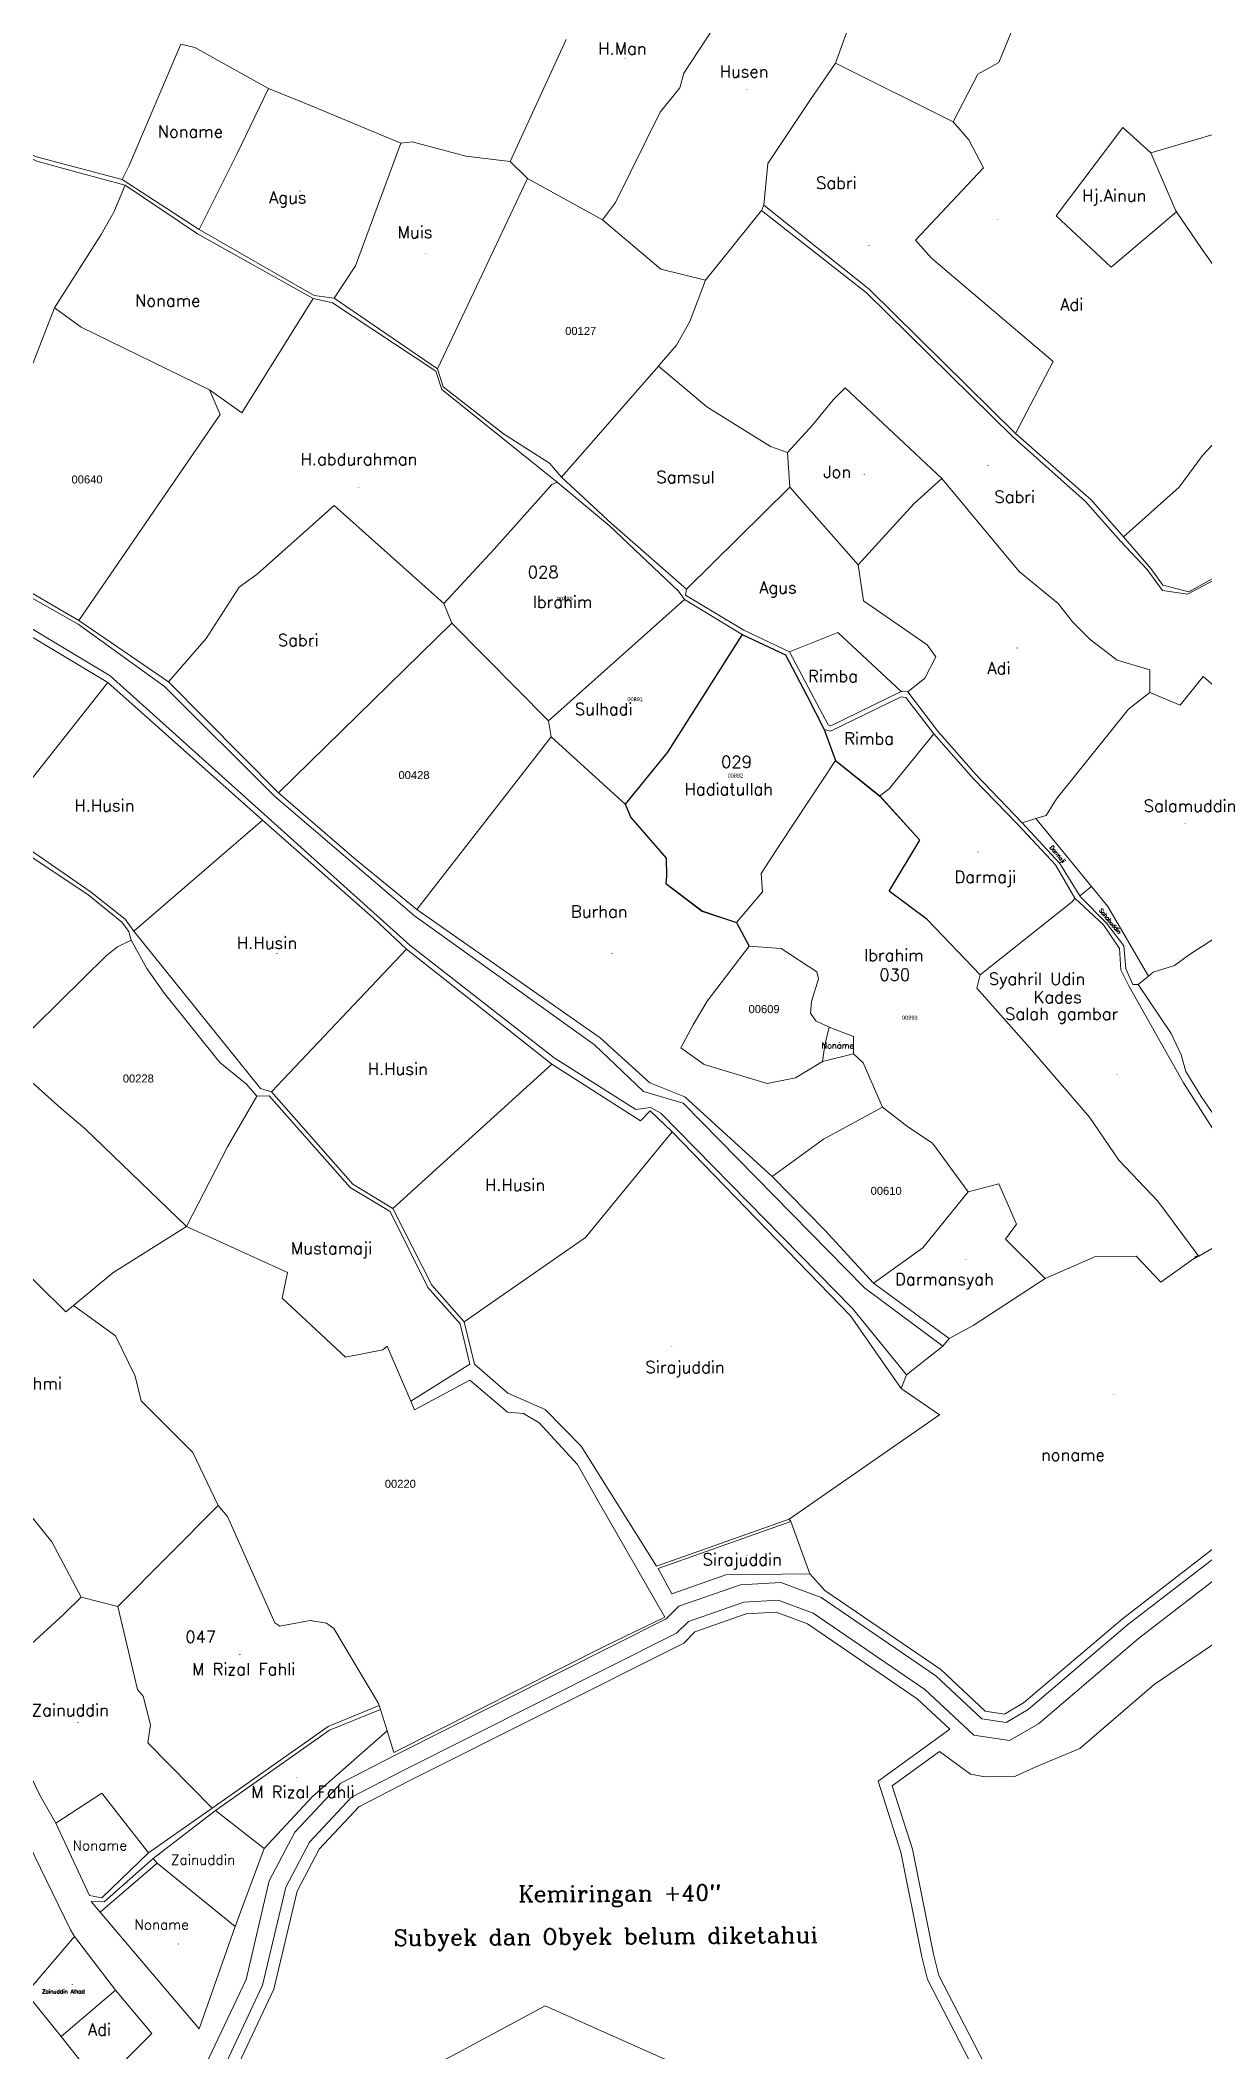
# Model space of a CAD drawing. Header units: metres. Extents: x 338938 to 356758, y 527808 to 538923.
# Drawn here: x 356182 to 356473, y 534268 to 534771 of the extents above; entities that cross this region are included whole.
import ezdxf
from ezdxf.enums import TextEntityAlignment as Align

# ---------------------------------------------------------------- set-up
doc = ezdxf.new("R2010")
doc.units = ezdxf.units.M
doc.header["$MEASUREMENT"] = 0
for name, color, linetype in [('020100', 7, 'Continuous'), ('040100', 20, 'Continuous'), ('080201', 7, 'Continuous'), ('Bidang sudah ada Hak', 200, 'Continuous'), ('Kemiringan +40', 250, 'Continuous'), ('tn_lai', 7, 'Continuous')]:
    doc.layers.add(name, color=color, linetype=linetype)
doc.styles.add('romanc', font='romanc.shx')
doc.styles.add('ROMANS', font='arial.ttf')
doc.styles.get("Standard").update_dxf_attribs({"font": 'arial.ttf'})

# ---------------------------------------------------------------- blocks, each defined once
blk = doc.blocks.new('A$C51091def')
at = {"layer": '020100', "linetype": 'Continuous'}
for points, elevation in [([(29.24, 85.1), (10.57, 55.71), (0, 42.69)], 56.4), ([(29.24, 85.1), (40.11, 79.97), (45.46, 69.87), (49.79, 61.3)], 56.34), ([(49.79, 61.3), (52.61, 53.62), (63.72, 44.71)], 57.07), ([(0, 42.69), (1.43, 39.32), (10.28, 29.19), (10.39, 24.7), (10.19, 22.83), (19.27, 15.96), (27.88, 13.07), (31.03, 7.17)], 56.27)]:
    blk.add_lwpolyline(points, dxfattribs=dict(at, elevation=elevation))
at = {"layer": '020100'}
blk.add_lwpolyline([(88.81, 0), (75.57, 13.81), (66.06, 20.89), (73.68, 33.64), (63.72, 44.71)], dxfattribs=at)

msp = doc.modelspace()

# ---------------------------------------------------------------- linework, layer by layer
at = {"layer": '020100', "linetype": 'Continuous', "lineweight": 9}
for points, elevation in [([(356322.52, 534726.11), (356325.71, 534730.44), (356336.87, 534753.04), (356341.81, 534759.11), (356342.85, 534762.77), (356361.13, 534790.74), (356362.14, 534796.06)], 56.18), ([(356380.77, 534765.26), (356384.94, 534776.76), (356399.91, 534791.65), (356401.71, 534794.05)], 57.09), ([(356410.17, 534750.56), (356416.36, 534762.5), (356421.57, 534765.43), (356427.59, 534780.05), (356422.68, 534782.09), (356401.71, 534794.05)], 56.8), ([(356380.77, 534765.26), (356374.33, 534755.95), (356363.87, 534740.19), (356362.82, 534729.75)], 56.19), ([(356410.17, 534750.56), (356380.77, 534765.26)], 56.82), ([(356221.67, 534723.64), (356231.06, 534742.49), (356238.96, 534758.93)], 55.51), ([(356410.17, 534750.56), (356414.11, 534746.1), (356417.72, 534739.12), (356400.78, 534720.99), (356404.76, 534716.48), (356435.16, 534690.7), (356425.75, 534672.66)], 56.69), ([(356459.59, 534742.84), (356452.56, 534749.15), (356435.92, 534727.09), (356449.7, 534714.22), (356466.05, 534728.1)], 57.24), ([(356272.09, 534745.22), (356260.71, 534714.57), (356255.4, 534706.54)], 55.52), ([(356299.43, 534740.68), (356303.74, 534736.4)], 55.52), ([(356202.42, 534736.13), (356221.67, 534723.64)], 55.52), ([(356203.16, 534734.76), (356221.26, 534722.59), (356250.15, 534706.41)], 55.41), ([(356425.75, 534672.66), (356389.13, 534708.78), (356362.82, 534729.75)], 56.58), ([(356348.23, 534710.99), (356362.27, 534728.45)], 55.72), ([(356501.66, 534600.76), (356518.78, 534637.36), (356508.61, 534642.84), (356505.35, 534643.32), (356499.69, 534648.94), (356468.77, 534632.47), (356462.52, 534633.44), (356458.7, 534638.69), (356451.98, 534645.77), (356443.25, 534655.69), (356424.97, 534671.93), (356388.47, 534707.87), (356362.27, 534728.45)], 56.36), ([(356221.67, 534723.64), (356250.39, 534707.19), (356255.4, 534706.54)], 55.51), ([(356250.15, 534706.41), (356232.29, 534677.85), (356224.23, 534683.55)], 55.21), ([(356250.15, 534706.41), (356254.95, 534705.37), (356280.79, 534688.22), (356282.33, 534683.68), (356311.19, 534660.52)], 55.66), ([(356255.4, 534706.54), (356281.24, 534688.8)], 55.64), ([(356452.73, 534646.82), (356466.72, 534659.28), (356472.5, 534667.15), (356491.23, 534687.22), (356503.74, 534697.19)], 57.77), ([(356368.78, 534667.91), (356364.5, 534669.42), (356348.59, 534679.38), (356336.5, 534689.54)], 56.31), ([(356368.78, 534667.91), (356374.97, 534674.78), (356380.15, 534681.13), (356383.14, 534684.07), (356407.37, 534661.46)], 56.34), ([(356452.73, 534646.82), (356444.64, 534656.12), (356425.75, 534672.66)], 56.99), ([(356368.78, 534667.91), (356369.34, 534659.3)], 56.4), ([(356282.86, 534630.18), (356295.43, 534643.76), (356309.81, 534659.89), (356311.19, 534660.52)], 55.67), ([(356311.19, 534660.52), (356324.28, 534649.63), (356341.49, 534633.24), (356342.99, 534631.17)], 56.03), ([(356343.47, 534633.72), (356324.76, 534650.17), (356312.28, 534661.73)], 56.32), ([(356343.47, 534633.72), (356369.34, 534659.3)], 56.01), ([(356369.34, 534659.3), (356386.38, 534639.82)], 56.43), ([(356407.37, 534661.46), (356400.32, 534655.12), (356386.38, 534639.82)], 56.66), ([(356407.37, 534661.46), (356426.66, 534638.21), (356436.4, 534630.2), (356440.11, 534625.51), (356444.44, 534621.17), (356451.2, 534616), (356459.33, 534613.56), (356459.37, 534607.91)], 56.81), ([(356213.95, 534610.61), (356223.43, 534621.45), (356231.63, 534634.23), (356236.11, 534637.48), (356255.37, 534654.7), (356282.86, 534630.18)], 55.6), ([(356528.31, 534649.57), (356519.41, 534638.17), (356509.01, 534643.93), (356505.65, 534644.2), (356500.01, 534650.32), (356469.09, 534633.13), (356462.57, 534634.73), (356459.56, 534638.95), (356452.73, 534646.82)], 58.26), ([(356386.38, 534639.82), (356387.77, 534630.82), (356403.68, 534619.83), (356405.8, 534616.85), (356403.12, 534611.51), (356398.86, 534608.11)], 56.62), ([(356343.47, 534633.72), (356343.28, 534632.28), (356357.85, 534623.48), (356369.26, 534618.09)], 56.24), ([(356198.82, 534610.44), (356164.51, 534630.96)], 54.61), ([(356284.84, 534625.23), (356282.86, 534630.18)], 56.04), ([(356342.99, 534631.17), (356308.98, 534600.81)], 56.08), ([(356357.39, 534622.44), (356342.99, 534631.17)], 56.34), ([(356213.95, 534610.61), (356191.56, 534625.94)], 56.13), ([(356357.39, 534622.44), (356338.72, 534593.05), (356328.14, 534580.04)], 56.4), ([(356357.39, 534622.44), (356368.25, 534617.32), (356373.6, 534607.22), (356377.93, 534598.65)], 56.34), ([(356369.26, 534618.09), (356381.37, 534622.92), (356397.2, 534608.19)], 56.55), ([(356369.26, 534618.09), (356374.67, 534607.88), (356378.91, 534599.84), (356379.57, 534599.61), (356397.2, 534608.19)], 56.73), ([(356170.46, 534574.66), (356198.82, 534610.44)], 54.54), ([(356198.82, 534610.44), (356237.46, 534576.04)], 54.61), ([(356213.95, 534610.61), (356241.47, 534582.87)], 56.13), ([(356459.37, 534607.91), (356466.9, 534604.73), (356472.65, 534611.93), (356487.17, 534599.38), (356501.66, 534600.76)], 58.22), ([(356405.32, 534597.61), (356398.33, 534606.69), (356397.13, 534606.87), (356379.51, 534598.27), (356377.93, 534598.65)], 57.04), ([(356398.86, 534608.11), (356406.29, 534598.35), (356415.88, 534587.39), (356427.41, 534575.33)], 57.09), ([(356459.37, 534607.91), (356454.05, 534603.79), (356435.98, 534581.37), (356433.43, 534577.21), (356430.87, 534576.41)], 58.32), ([(356204.65, 534545.98), (356204.08, 534548.2), (356202.3, 534550.48), (356193.82, 534557.45), (356169.58, 534573.55), (356164.38, 534574.19), (356147.53, 534591.27), (356137.43, 534601.69), (356132.89, 534600), (356104.98, 534585.91)], 54.36), ([(356377.93, 534598.65), (356380.75, 534590.96), (356391.86, 534582.06)], 57.07), ([(356309.63, 534596.88), (356328.14, 534580.04)], 56.04), ([(356405.32, 534597.61), (356394.2, 534583.88), (356391.86, 534582.06)], 57.28), ([(356328.14, 534580.04), (356329.57, 534576.67), (356338.42, 534566.54), (356338.53, 534562.05), (356338.33, 534560.17), (356347.42, 534553.31), (356356.03, 534550.42), (356359.17, 534544.52)], 56.27), ([(356205.34, 534548.26), (356203.16, 534551.28), (356194.36, 534558.22), (356170.46, 534574.66)], 54.7), ([(356237.46, 534576.04), (356205.34, 534548.26)], 54.94), ([(356273.51, 534543.74), (356265.27, 534551.52), (356237.46, 534576.04)], 55.39), ([(356430.87, 534576.41), (356427.41, 534575.33)], 57.89), ([(356427.41, 534575.33), (356436.83, 534565.19), (356441.82, 534557.09)], 58.15), ([(356430.87, 534576.41), (356444.76, 534559.43)], 55.9), ([(356444.76, 534559.43), (356441.82, 534557.09)], 58.57), ([(356459, 534536.99), (356448.83, 534554.44), (356444.76, 534559.43)], 56.41), ([(356364.93, 534486.93), (356343.07, 534506.87), (356334.33, 534510.32), (356321.9, 534521.57), (356276.08, 534553.66)], 58.44), ([(356441.82, 534557.09), (356441.9, 534556.96), (356448.49, 534550.24), (356452.86, 534544.63), (356453.31, 534538.85), (356455.11, 534534.91), (356456.47, 534534.9)], 58.33), ([(356239.72, 534508.08), (356237, 534508.9), (356205.34, 534548.26)], 55.02), ([(356239.72, 534508.08), (356273.51, 534543.74)], 54.92), ([(356273.51, 534543.74), (356309.79, 534515.02)], 55.39), ([(356379.2, 534524.27), (356385.26, 534521.93), (356385.23, 534517.57)], 57.49), ([(356309.79, 534515.02), (356270.1, 534478.97)], 56.27), ([(356339.91, 534498.11), (356334.45, 534503.38), (356331.97, 534500.85), (356309.79, 534515.02)], 57.27), ([(356377.54, 534515.71), (356385.23, 534517.57)], 57.27), ([(356385.23, 534517.57), (356387.66, 534515.35), (356392.51, 534504.27)], 57.95), ([(356239.72, 534508.08), (356260.07, 534485.06), (356270.1, 534478.97)], 54.92), ([(356236.09, 534507.02), (356239.14, 534507.08), (356259.39, 534484.16), (356269.38, 534478.2), (356278.79, 534459.17), (356286.92, 534450.09), (356289.28, 534440.05), (356274.58, 534430.79)], 54.97), ([(356339.91, 534498.11), (356318.26, 534471.71), (356287.94, 534450.63)], 58.35), ([(356413.91, 534483.12), (356421.63, 534485.12), (356425.99, 534474.98), (356423.23, 534471.26), (356433.2, 534461.43)], 59.38), ([(356287.94, 534450.63), (356279.84, 534459.74), (356270.1, 534478.97)], 55.35), ([(356433.2, 534461.43), (356445.76, 534466.9), (356455.89, 534467.05), (356462.14, 534460.49), (356469.72, 534465.97)], 60.62), ([(356469.72, 534465.97), (356471.43, 534467.2)], 60.77), ([(356469.72, 534465.97), (356471.56, 534467.03)], 60.87), ([(356390.25, 534460.24), (356409.15, 534446.45)], 58.44), ([(356409.15, 534446.45), (356415.15, 534449.65), (356433.2, 534461.43)], 60.12), ([(356287.94, 534450.63), (356290.47, 534440), (356298.82, 534432.79), (356308.14, 534428.68), (356317.12, 534419.5), (356335.97, 534389.52), (356369.17, 534401.3)], 55.82), ([(356192.11, 534381.8), (356184.77, 534395.64), (356177.59, 534404.64), (356173.34, 534407.31)], 54.86), ([(356226.43, 534404.69), (356201.33, 534379.44)], 54.64), ([(356374.34, 534387.63), (356353.34, 534387.4), (356339.82, 534382.59), (356336.45, 534388.92), (356369.56, 534400.73)], 60.59), ([(356374.34, 534387.63), (356369.56, 534400.73)], 61.49), ([(356192.11, 534381.8), (356187.71, 534377.42), (356172.82, 534363.8), (356168.71, 534359.16)], 54.96), ([(356192.11, 534381.8), (356201.33, 534379.44)], 55.07), ([(356201.33, 534379.44), (356206.19, 534358.69), (356207.63, 534356.99), (356209.5, 534349.89), (356208.84, 534345.34), (356224.86, 534329.05)], 55.27), ([(356168.71, 534359.16), (356181.88, 534332.14), (356185.81, 534325.26)], 55.5), ([(356266.67, 534354.67), (356253.86, 534349.44), (356224.86, 534329.05)], 57.22), ([(356225.74, 534328.41), (356254.21, 534348.53), (356266.98, 534353.67)], 56.94), ([(356237.91, 534318.93), (356249.94, 534331.92), (356268.62, 534348.33)], 58.85), ([(356190.45, 534296.96), (356189.44, 534298.6), (356173.03, 534332.37)], 57.08), ([(356208.95, 534317.86), (356197.27, 534332.81), (356185.81, 534325.26)], 56.38), ([(356208.95, 534317.86), (356224.86, 534329.05)], 56.75), ([(356210.14, 534316.48), (356225.74, 534328.41)], 56.64), ([(356237.91, 534318.93), (356225.74, 534328.41)], 60.8), ([(356208.95, 534317.86), (356197.33, 534306.61), (356194.26, 534307.2), (356185.81, 534325.26)], 56.51), ([(356230.62, 534299.49), (356237.91, 534318.93)], 61.84), ([(356210.14, 534316.48), (356197.86, 534305.59), (356194.62, 534305.69), (356196.88, 534303.07)], 56.5), ([(356211.13, 534315.25), (356196.88, 534303.07)], 57.25), ([(356210.14, 534316.48), (356211.13, 534315.25)], 56.64), ([(356230.62, 534299.49), (356211.13, 534315.25)], 61.84), ([(356230.62, 534299.49), (356221.62, 534273.87), (356196.88, 534303.07)], 56.22), ([(356190.45, 534296.96), (356178.41, 534282.77), (356187.12, 534271.95)], 57.29), ([(356190.45, 534296.96), (356200.76, 534283.55)], 57.26), ([(356200.76, 534283.55), (356187.12, 534271.95)], 58.38), ([(356200.76, 534283.55), (356209.77, 534272.67), (356196.82, 534259.68)], 58.38), ([(356196.82, 534259.68), (356187.12, 534271.95)], 59.48)]:
    msp.add_lwpolyline(points, dxfattribs=dict(at, elevation=elevation))
at = {"layer": '020100', "lineweight": 9}
for points, elevation in [([(356158.06, 534753.01), (356168.16, 534747.39), (356180.97, 534741.86), (356202.42, 534736.13)], 55.52), ([(356362.82, 534729.75), (356362.27, 534728.45)], 55.83), ([(356397.2, 534608.19), (356398.86, 534608.11)], 57.21), ([(356440.59, 534556.51), (356435.74, 534564.87), (356426.38, 534574.96), (356415.24, 534586.36), (356405.32, 534597.61)], 58.25), ([(356440.59, 534556.51), (356447.76, 534549.88), (356451.73, 534543.92), (356452.13, 534538.59), (356454.22, 534534.4), (356467.8, 534510.32), (356479.93, 534491.3), (356484.75, 534484.38)], 58.25), ([(356471.43, 534467.2), (356461.32, 534480.76), (356451.57, 534491), (356444.29, 534501.76), (356429.26, 534519.18), (356416.11, 534534.01), (356416.96, 534537.34)], 58.25), ([(356471.56, 534467.03), (356489.56, 534477.45), (356484.75, 534484.38)], 58.25), ([(356409.15, 534446.45), (356407.57, 534444.54), (356398.49, 534437.32), (356397.15, 534433.96)], 60.12), ([(356397.15, 534433.96), (356406.74, 534427.34), (356369.17, 534401.3)], 60.12), ([(356369.17, 534401.3), (356369.56, 534400.73)], 60.12), ([(356266.67, 534354.67), (356266.98, 534353.67)], 54.64)]:
    msp.add_lwpolyline(points, dxfattribs=dict(at, elevation=elevation))
for points in [[(356416.96, 534537.34), (356403.71, 534551.15), (356394.2, 534558.24), (356401.82, 534570.99), (356391.86, 534582.06)], [(356416.96, 534537.34), (356440.05, 534555.69), (356440.59, 534556.51)], [(356459, 534536.99), (356456.47, 534534.9)], [(356471.43, 534467.2), (356471.56, 534467.03)], [(356229, 534259.66), (356240.35, 534283.75), (356246.14, 534308.25), (356251.66, 534318.74), (356261.6, 534329.33), (356274, 534335.75), (356342.81, 534370.29), (356345.62, 534373.11), (356358.4, 534377.59), (356365.93, 534377.99), (356373.76, 534375.07), (356401.19, 534356.33), (356409.31, 534348.76), (356391.43, 534335.78), (356397.12, 534318.06), (356402.37, 534291.87), (356403.79, 534286.18), (356415.62, 534263.27)], [(356392.8, 534241.9), (356308.12, 534279.6), (356271.72, 534260.03)]]:
    msp.add_lwpolyline(points, dxfattribs=at)
at = {"layer": '020100', "linetype": 'Continuous', "lineweight": 9}
for points in [[(356522.49, 534510.61), (356531.56, 534509.29), (356532.29, 534502.01), (356511.73, 534458.42), (356500.3, 534430.76), (356489.22, 534409.23), (356480.52, 534397.99), (356452.54, 534376.4), (356427.78, 534355.33), (356423.03, 534352.56), (356418.21, 534353.28), (356407.06, 534363.67), (356378.11, 534383.45), (356374.34, 534387.63)], [(356397.15, 534433.96), (356384.51, 534452.11), (356339.91, 534498.11)]]:
    msp.add_lwpolyline(points, dxfattribs=at)
at = {"layer": '040100', "lineweight": 9}
for points in [[(355908.37, 534770.8), (355952.97, 534747.32), (355968.4, 534753.76), (355977.57, 534753.47), (356006.31, 534743.69), (356044.77, 534725.29), (356052.27, 534714.44), (356087.51, 534691.97), (356123.62, 534661.95), (356155.76, 534645.11), (356191.41, 534625.02), (356212.95, 534609.39), (356240.52, 534581.99), (356275.51, 534552.11), (356320.46, 534519.88), (356332.77, 534508.17), (356342.63, 534505.23), (356388, 534459.11), (356407.57, 534444.54)], [(355908.37, 534770.8), (355952.97, 534747.32), (355968.4, 534753.76), (355977.57, 534753.47), (356006.31, 534743.69), (356044.77, 534725.29), (356052.27, 534714.44), (356087.51, 534691.97), (356123.62, 534661.95), (356155.76, 534645.11), (356191.41, 534625.02), (356212.95, 534609.39), (356240.52, 534581.99), (356275.51, 534552.11), (356320.46, 534519.88), (356332.77, 534508.17), (356342.63, 534505.23), (356388, 534459.11), (356407.57, 534444.54)], [(355911.37, 534762.82), (355924.29, 534756.82), (355940.2, 534746.24), (355953.57, 534739.46), (355956.83, 534739.39), (355967.82, 534747.41), (356001.19, 534740.22), (356045.04, 534713.87), (356074.78, 534692.65), (356096.17, 534677.39), (356118.59, 534658.85), (356165.21, 534632.61), (356199.42, 534612.08), (356237.99, 534577.43), (356274.32, 534544.79), (356310.42, 534516.61), (356330.79, 534503.69), (356334.53, 534504.22), (356337.09, 534502.81), (356385, 534453.92), (356398.49, 534437.32)], [(355911.37, 534762.82), (355924.29, 534756.82), (355940.2, 534746.24), (355953.57, 534739.46), (355956.83, 534739.39), (355967.82, 534747.41), (356001.19, 534740.22), (356045.04, 534713.87), (356074.78, 534692.65), (356096.17, 534677.39), (356118.59, 534658.85), (356165.21, 534632.61), (356199.42, 534612.08), (356237.99, 534577.43), (356274.32, 534544.79), (356310.42, 534516.61), (356330.79, 534503.69), (356334.53, 534504.22), (356337.09, 534502.81), (356385, 534453.92), (356398.49, 534437.32)], [(356481.95, 534396.56), (356453.8, 534374.85), (356428.95, 534353.69), (356423.43, 534350.47), (356417.3, 534351.39), (356405.81, 534362.1), (356377.18, 534381.66), (356367.07, 534385.43), (356356.96, 534384.89), (356341.59, 534379.51), (356338.44, 534376.35), (356270.65, 534342.32), (356257.09, 534335.29), (356245.6, 534323.05), (356239.18, 534310.85), (356233.36, 534286.2), (356223.33, 534264.91)], [(356485.06, 534393.44), (356456.55, 534371.45), (356431.48, 534350.11), (356424.3, 534345.92), (356415.31, 534347.27), (356403.07, 534358.68), (356375.15, 534377.75), (356366.39, 534381.02), (356357.82, 534380.56), (356343.98, 534375.71), (356341.03, 534372.76), (356272.64, 534338.43), (356259.77, 534331.76), (356249.2, 534320.49), (356243.31, 534309.31), (356237.51, 534284.75), (356226.69, 534261.8)], [(356485.06, 534393.44), (356456.55, 534371.45), (356431.48, 534350.11), (356424.3, 534345.92), (356415.31, 534347.27), (356403.07, 534358.68), (356375.15, 534377.75), (356366.39, 534381.02), (356357.82, 534380.56), (356343.98, 534375.71), (356341.03, 534372.76), (356272.64, 534338.43), (356259.77, 534331.76), (356249.2, 534320.49), (356243.31, 534309.31), (356237.51, 534284.75), (356226.69, 534261.8)]]:
    msp.add_lwpolyline(points, dxfattribs=at)
at = {"layer": '040100', "lineweight": 9, "elevation": 56.04}
msp.add_lwpolyline([(356356.03, 534550.42), (356362.46, 534558.12), (356362.14, 534562.65), (356367.12, 534570.24), (356380.75, 534590.96)], dxfattribs=at)
at = {"layer": 'Bidang sudah ada Hak', "lineweight": 9}
for points, elevation in [([(356238.96, 534758.93), (356220.6, 534769.16), (356217.05, 534769.99), (356204.16, 534739.65), (356202.42, 534736.13)], 55.52), ([(356158.23, 534751.48), (356181.08, 534740.76), (356192.01, 534737.75), (356203.11, 534734.79), (356203.16, 534734.76)], 54), ([(356185.48, 534704.13), (356197.14, 534722.4), (356200.33, 534728.02), (356203.16, 534734.76)], 56.65), ([(356322.52, 534726.11), (356303.74, 534736.4)], 55.72), ([(356499.35, 534715.86), (356482.33, 534704.75), (356472.4, 534718.68), (356466.05, 534728.1)], 56.79), ([(356336.5, 534689.54), (356336.68, 534689.74), (356341.01, 534694.77), (356344.32, 534700.68), (356348.23, 534710.99)], 55.72), ([(356179.17, 534689.01), (356179.53, 534688.8), (356185.48, 534704.13)], 54), ([(356185.48, 534704.13), (356192.1, 534699.27), (356224.23, 534683.55)], 56.65), ([(356281.24, 534688.8), (356282.67, 534684.37), (356297.74, 534672.58), (356309.2, 534665.22), (356312.28, 534661.73)], 55.72), ([(356312.28, 534661.73), (356336.5, 534689.54)], 55.72), ([(356191.56, 534625.94), (356226.88, 534677.41), (356224.23, 534683.55)], 56.65), ([(356156.61, 534646.27), (356191.56, 534625.94)], 56.65), ([(356308.98, 534600.81), (356284.84, 534625.23)], 56.04), ([(356309.63, 534596.88), (356308.98, 534600.81)], 56.04), ([(356241.47, 534582.87), (356260.38, 534566.55), (356276.08, 534553.66)], 56.04), ([(356204.65, 534545.98), (356201.2, 534544.34), (356198.44, 534542.21), (356174.84, 534518.86)], 54.64), ([(356236.09, 534507.02), (356233.5, 534510.01), (356226.79, 534515.41), (356212.94, 534532.71), (356208.57, 534538.97), (356204.65, 534545.98)], 54.64), ([(356359.17, 534544.52), (356348.64, 534530.78), (356345.15, 534524.84), (356342.05, 534519.14), (356347.88, 534514.91), (356363.66, 534510.17), (356370.79, 534511.58), (356377.54, 534515.71)], 57.27), ([(356177.44, 534512.63), (356187.06, 534504.06), (356193.17, 534498.87), (356218.51, 534474.46)], 54.64), ([(356218.51, 534474.46), (356228.73, 534494.39), (356236.09, 534507.02)], 54.64), ([(356392.51, 534504.27), (356377.74, 534496.31), (356364.93, 534486.93)], 58.44), ([(356413.91, 534483.12), (356404.97, 534495.29), (356398.81, 534499.32), (356392.51, 534504.27)], 58.44), ([(356155.86, 534490.12), (356174, 534467.26), (356188.31, 534453.13), (356190.25, 534454.73)], 54.64), ([(356364.93, 534486.93), (356378.08, 534473.49), (356390.25, 534460.24)], 58.44), ([(356390.25, 534460.24), (356402.61, 534469.11), (356413.91, 534483.12)], 58.44), ([(356218.51, 534474.46), (356243.75, 534462.9), (356242.37, 534456.5), (356258.26, 534441.74), (356267.55, 534443.61), (356268.61, 534444.5), (356274.58, 534430.79)], 54.64), ([(356190.25, 534454.73), (356200.75, 534447.1), (356205.65, 534437.01), (356207.1, 534430.87), (356220.1, 534417.94), (356226.43, 534404.69)], 54.64), ([(356268.62, 534348.33), (356270.28, 534342.95), (356322.91, 534369.48), (356338.1, 534376.76), (356321.7, 534405.36), (356316.25, 534414.93), (356306.62, 534425.37), (356302.74, 534427.73), (356298.72, 534428), (356289.33, 534436.04), (356275.52, 534428.61), (356274.58, 534430.79)], 54.64)]:
    msp.add_lwpolyline(points, dxfattribs=dict(at, elevation=elevation))
for points in [[(356299.43, 534740.68), (356313.43, 534771.18)], [(356272.09, 534745.22), (356248.47, 534755.08), (356238.96, 534758.93)], [(356459.59, 534742.84), (356476.59, 534747.87), (356487.78, 534749.25)], [(356272.09, 534745.22), (356274.94, 534745.59), (356288.29, 534742.01), (356299.43, 534740.68)], [(356466.05, 534728.1), (356465.76, 534728.52), (356459.59, 534742.84)], [(356281.24, 534688.8), (356289.56, 534706.45), (356303.74, 534736.4)], [(356348.23, 534710.99), (356337.1, 534713.78), (356322.52, 534726.11)], [(356284.84, 534625.23), (356241.47, 534582.87)], [(356276.08, 534553.66), (356309.63, 534596.88)], [(356459, 534536.99), (356460.21, 534537.99), (356465.53, 534539.65), (356469.27, 534542.42), (356505.26, 534565.62)], [(356359.17, 534544.52), (356367.17, 534543.93), (356376.09, 534538.06), (356376.5, 534536.38), (356374.71, 534530.68), (356374.46, 534527.74), (356375.82, 534525.83), (356379.2, 534524.27)], [(356456.47, 534534.9), (356464.65, 534522.65), (356467.22, 534517.34), (356468.35, 534513.17), (356472.15, 534506.9), (356478.28, 534498.1), (356486.51, 534486.36)], [(356377.54, 534515.71), (356378.05, 534519.73), (356379.2, 534524.27)], [(356190.25, 534454.73), (356200.09, 534462.82), (356218.51, 534474.46)], [(356226.43, 534404.69), (356228.72, 534401.98), (356240.56, 534375.34), (356241.84, 534374.54), (356249.4, 534375.97), (356253.49, 534375.31), (356255.3, 534373.97), (356266.51, 534355.17), (356266.67, 534354.67)], [(356511.24, 534401.43), (356504.44, 534393.42), (356498.25, 534391.97), (356482.12, 534374.73), (356460.45, 534359.96), (356441.84, 534343.93), (356430.7, 534339.28), (356425.57, 534336.91), (356418.09, 534336.88), (356414.51, 534337.57), (356406.74, 534343.18), (356394.95, 534334.62), (356400.03, 534318.82), (356405.29, 534292.53), (356406.61, 534287.24), (356418.12, 534264.98)], [(356266.98, 534353.67), (356268.62, 534348.33)]]:
    msp.add_lwpolyline(points, dxfattribs=at)

# ---------------------------------------------------------------- block references
at = {"layer": '020100', "lineweight": 9}
msp.add_blockref('A$C51091def', (356328.14, 534537.34, -0.23), dxfattribs=at)

# ---------------------------------------------------------------- texts
at = {"layer": '080201', "lineweight": 9}
for p in [(356328.03, 534766.05), (356358.56, 534758.31), (356220.23, 534746.96), (356246.9, 534732.9), (356451.91, 534731.79), (356421.28, 534725.89), (356389.16, 534719.25), (356278.24, 534717.37), (356218.51, 534706.48), (356418.92, 534664.32), (356261.49, 534658.81), (356340.76, 534661.81), (356387.93, 534662.09), (356365.46, 534633.87), (356313.06, 534630.85), (356353.24, 534625.61), (356249.88, 534619.01), (356426.11, 534618.67), (356383.32, 534611.34), (356330.66, 534605.76), (356391.14, 534594.54), (356203.93, 534579.55), (356468.12, 534574.69), (356416.49, 534567.66), (356437.02, 534566.81), (356451.92, 534547.24), (356241.14, 534542.27), (356324.9, 534542.25), (356391.32, 534541.98), (356381.69, 534520.02), (356274.5, 534511.56), (356451.12, 534512.05), (356301.05, 534483.03), (356251.95, 534469.17), (356413.41, 534465.9), (356470.69, 534466.59), (356339.76, 534444.16), (356450.36, 534432.08), (356358.58, 534391.72), (356231.81, 534367.11), (356191.31, 534350.03), (356246.05, 534336.41), (356197.9, 534319.79), (356224.35, 534314.04), (356203.7, 534309.82), (356216.46, 534294.69), (356189.96, 534284.53), (356198.06, 534271.69)]:
    msp.add_text('-', height=1, dxfattribs=at).set_placement(p, align=Align.CENTER)
at = {"layer": '080201', "color": 6, "lineweight": 9}
for s, p in [('00127', (356317.04, 534697.31)), ('00640', (356193.61, 534660.19)), ('00428', (356275.36, 534586.29)), ('00609', (356362.89, 534527.78)), ('00228', (356206.43, 534510.44, 54.64)), ('00610', (356393.42, 534482.35)), ('00220', (356271.94, 534409.12, 54.64))]:
    msp.add_text(s, height=2, dxfattribs=at).set_placement(p, align=Align.CENTER)
at = {"layer": '080201', "style": 'ROMANS'}
for s, p in [('00890', (356313.06, 534630.85)), ('00891', (356330.66, 534605.76)), ('00892', (356355.72, 534586.66)), ('00893', (356399.34, 534526.14))]:
    msp.add_text(s, height=1, dxfattribs=at).set_placement(p, align=Align.CENTER)
at = {"layer": 'Kemiringan +40', "lineweight": 9, "style": 'romanc'}
for s, p in [('Kemiringan +40"', (356326.86, 534305.77)), ('Subyek dan Obyek belum diketahui', (356323.36, 534295.02))]:
    msp.add_text(s, height=4, rotation=0.425, dxfattribs=at).set_placement(p, align=Align.CENTER)
at = {"layer": 'tn_lai', "lineweight": 9, "style": 'romanc'}
for s, height, p in [('H.Man', 3, (356321.43, 534767.42, -74.63)), ('Husen', 3, (356351.78, 534761.66, -74.63)), ('Noname', 3, (356211.26, 534746.64, -74.63)), ('Sabri', 3, (356375.88, 534733.81, -74.63)), ('Agus', 3, (356239.1, 534730.19, -74.63)), ('Hj.Ainun', 3, (356442.39, 534730.68, -74.63)), ('Muis', 3, (356271.25, 534721.53, -74.63)), ('Noname', 3, (356205.61, 534704.39, -74.63)), ('Adi', 3, (356436.93, 534703.42, -74.63)), ('H.abdurahman', 3, (356246.99, 534664.77, -74.63)), ('Jon', 3, (356377.72, 534661.58, -74.63)), ('Samsul', 3, (356335.97, 534660.29, -74.63)), ('Sabri', 3, (356420.48, 534655.34, -74.63)), ('028', 3, (356303.81, 534636.53, -74.63)), ('Agus', 3, (356361.67, 534632.67, -74.63)), ('Ibrahim', 3, (356305.03, 534629.07, -74.63)), ('Sabri', 3, (356241.32, 534619.52, -74.63)), ('Rimba', 3, (356373.89, 534610.51, -74.63)), ('Adi', 3, (356418.72, 534612.48, -74.63)), ('Sulhadi', 3, (356315.59, 534602.3, -74.63)), ('Rimba', 3, (356382.9, 534594.91, -74.63)), ('029', 3, (356352.15, 534589.09, -74.63)), ('Hadiatullah', 3, (356343.01, 534582.24)), ('H.Husin', 3, (356190.42, 534578.22, -74.63)), ('Salamuddin', 3, (356457.83, 534578.11, -74.63)), ('Darmaji', 3, (356410.5, 534560.31, -74.63)), ('Burhan', 3, (356314.6, 534551.68, -74.63)), ('H.Husin', 3, (356231.08, 534543.86, -74.63)), ('Ibrahim', 3, (356387.89, 534540.75, -74.63)), ('030', 3, (356391.7, 534535.88, -74.63)), ('Syahril Udin', 3, (356419.11, 534534.84, -74.63)), ('Kades', 3, (356430.26, 534530.29, -74.63)), ('Salah gambar', 3, (356423.14, 534526.1, -74.63)), ('Noname', 1.5, (356377.23, 534518.91, -37.31)), ('H.Husin', 3, (356263.78, 534512.35, -74.63)), ('H.Husin', 3, (356293.1, 534483.34, -74.63)), ('Mustamaji', 3, (356244.58, 534467.48, -74.63)), ('Darmansyah', 3, (356395.64, 534459.74, -74.63)), ('Sirajuddin', 3, (356333.23, 534437.78, -74.63)), ('Rahmi', 3, (356174.85, 534433.73, -74.63)), ('noname', 3, (356432.13, 534415.85, -74.63)), ('Sirajuddin', 3, (356347.52, 534389.73, -74.63)), ('047', 3, (356218.17, 534370.36, -74.63)), ('M Rizal Fahli', 3, (356219.84, 534362.3, -74.63)), ('Zainuddin', 3, (356179.79, 534352.07, -74.63)), ('M Rizal Fahli', 3, (356234.62, 534331.58, -74.63)), ('Noname', 2.5, (356190, 534318.47, -74.63)), ('Zainuddin', 2.5, (356214.58, 534314.9, -74.63)), ('Noname', 2.5, (356205.45, 534298.69, -74.63)), ('Zainuddin Alhad', 1, (356182.37, 534282.74, -74.63)), ('Adi', 3, (356193.82, 534272.2, -74.63))]:
    msp.add_text(s, height=height, dxfattribs=at).set_placement(p)
for s, p in [('Darmaji', (356434.27, 534569.15, -74.63)), ('Sahabuddin', (356446.58, 534553.44, -74.63))]:
    msp.add_text(s, height=1, rotation=309.5111, dxfattribs=at).set_placement(p)

doc.saveas('drawing.dxf')
